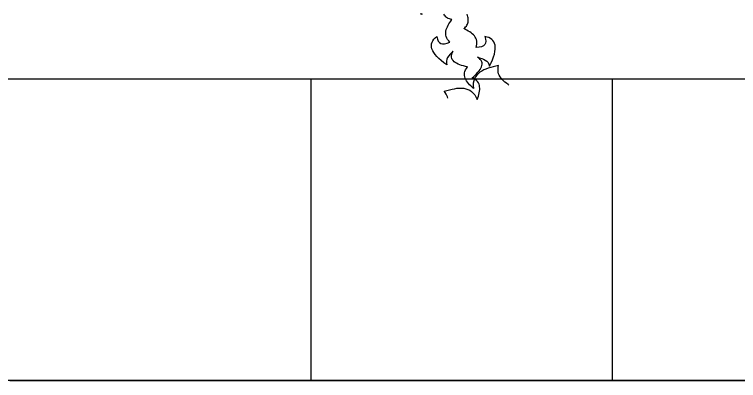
# Model space of a CAD drawing. Extents: x -24232 to 27340, y -23039 to 23489.
# Drawn here: x 6871 to 8072, y -19190 to -18583 of the extents above; entities that cross this region are included whole.
import ezdxf

# ---------------------------------------------------------------- set-up
doc = ezdxf.new("R2010")
doc.units = 0
doc.header["$LTSCALE"] = 10
doc.layers.add('1', color=1, linetype='CONTINUOUS')
doc.layers.add('3', color=3, linetype='CONTINUOUS')

msp = doc.modelspace()

# ---------------------------------------------------------------- linework, layer by layer
at = {"layer": '1'}
for p, q in [((7362.6, -19189.6), (7362.6, -18689.6)), ((7862.6, -19189.6), (7862.6, -18689.6))]:
    msp.add_line(p, q, dxfattribs=at)
for points in [[(7547.4, -18582.5), (7545.1, -18582.9), (7545.1, -18582.9), (7545.5, -18580.4)], [(7691, -18699.7), (7689.8, -18698.9), (7686.9, -18696.9), (7684.3, -18694.8), (7681.9, -18692.7), (7679.7, -18690.5), (7677.9, -18688.3), (7676.3, -18685.9), (7675, -18683.5), (7673.9, -18681), (7673.3, -18678.5), (7672.9, -18675.8), (7672.9, -18673.1), (7673.2, -18670.3), (7673.8, -18667.4), (7673.8, -18667.4), (7669.3, -18668.3), (7665, -18669.3), (7660.7, -18670.5), (7656.6, -18671.8), (7652.8, -18673.2), (7649.2, -18674.8), (7645.8, -18676.7), (7642.7, -18678.6), (7640, -18680.9), (7637.5, -18683.5), (7635.5, -18686.2), (7633.9, -18689.3), (7632.6, -18692.8), (7631.8, -18696.6), (7631.6, -18700.7), (7631.9, -18705.3), (7631.9, -18705.3), (7629.7, -18703.3), (7627.5, -18701.3), (7625.5, -18699.3), (7623.7, -18697.1), (7622.1, -18695), (7620.5, -18692.9), (7619.3, -18690.8), (7618.3, -18688.6), (7617.7, -18686.4), (7617.2, -18684.1), (7617.1, -18681.8), (7617.3, -18679.5), (7617.9, -18677.1), (7619.1, -18674.6), (7620.5, -18672.2), (7622.4, -18669.6), (7622.4, -18669.6), (7619, -18668.9), (7615.6, -18668), (7612.5, -18667.1), (7609.5, -18666.1), (7606.7, -18665), (7604.2, -18663.7), (7601.9, -18662.4), (7599.9, -18661), (7598.3, -18659.3), (7596.9, -18657.6), (7596, -18655.7), (7595.5, -18653.7), (7595.5, -18651.5), (7596, -18649.1), (7596.9, -18646.5), (7598.4, -18643.7), (7598.4, -18643.7), (7595.7, -18646.2), (7593.2, -18648.7), (7591, -18651.4), (7589.2, -18654.1), (7587.9, -18657), (7587.2, -18660), (7587.2, -18663.1), (7588, -18666.4), (7588, -18666.4), (7583, -18662.8), (7578.6, -18659.2), (7574.7, -18655.8), (7571.4, -18652.5), (7568.6, -18649.1), (7566.3, -18646), (7564.5, -18642.9), (7563.2, -18639.8), (7562.5, -18636.9), (7562.4, -18634.1), (7562.7, -18631.4), (7563.4, -18628.9), (7564.8, -18626.3), (7566.5, -18623.9), (7568.8, -18621.7), (7571.4, -18619.5), (7571.4, -18619.5), (7572.4, -18623.6), (7573.7, -18626.8), (7575.6, -18629.3), (7577.9, -18630.8), (7580.8, -18631.6), (7584.2, -18631.5), (7588.3, -18630.5), (7593.1, -18628.6), (7593.1, -18628.6), (7591, -18626.3), (7589.1, -18624.1), (7587.8, -18621.9), (7587, -18619.5), (7586.3, -18617.2), (7586, -18614.9), (7586.1, -18612.6), (7586.4, -18610.2), (7587, -18607.8), (7587.8, -18605.5), (7588.8, -18603.1), (7589.9, -18600.7), (7591.3, -18598.3), (7592.7, -18595.9), (7594.3, -18593.7), (7596, -18591.2), (7596, -18591.2), (7594, -18590.8), (7592.2, -18590.2), (7590.4, -18589.5), (7588.8, -18588.6), (7587.4, -18587.6), (7586.1, -18586.6), (7584.9, -18585.2), (7583.8, -18583.9), (7582.9, -18582.4)], [(7589.6, -18721.5), (7589.1, -18719.5), (7588.2, -18717), (7586.9, -18714.6), (7585.4, -18712.3), (7583.4, -18710), (7583.4, -18710), (7587.8, -18708.7), (7592.1, -18707.6), (7596.5, -18706.6), (7600.6, -18705.8), (7604.7, -18705.2), (7608.6, -18704.9), (7612.5, -18705), (7616.2, -18705.2), (7619.6, -18706), (7623, -18707.1), (7626.1, -18708.5), (7629, -18710.5), (7631.7, -18713), (7634.2, -18716), (7636.3, -18719.5), (7638.3, -18723.7), (7638.3, -18723.7), (7639.3, -18720.9), (7640.3, -18718.1), (7641, -18715.4), (7641.6, -18712.6), (7642.1, -18710), (7642.5, -18707.4), (7642.6, -18704.9), (7642.4, -18702.6), (7641.9, -18700.3), (7641.3, -18698.1), (7640.2, -18696), (7639, -18694.1), (7637.3, -18692.2), (7635.1, -18690.6), (7632.8, -18689.1), (7629.8, -18687.7), (7629.8, -18687.7), (7632.5, -18685.5), (7635, -18683.2), (7637.4, -18680.9), (7639.5, -18678.5), (7641.5, -18676.3), (7643.1, -18674), (7644.6, -18671.7), (7645.6, -18669.5), (7646.2, -18667.3), (7646.6, -18665.1), (7646.6, -18663), (7646, -18661), (7645, -18659.1), (7643.5, -18657.2), (7641.4, -18655.4), (7638.8, -18653.6), (7638.8, -18653.6), (7642.4, -18654.5), (7645.8, -18655.5), (7648.9, -18656.8), (7651.8, -18658.4), (7654.4, -18660.3), (7656.3, -18662.6), (7657.8, -18665.4), (7658.6, -18668.7), (7658.6, -18668.7), (7661.4, -18663.1), (7663.5, -18657.9), (7665.4, -18653.1), (7666.8, -18648.6), (7667.6, -18644.3), (7668.1, -18640.5), (7668.3, -18636.9), (7667.9, -18633.6), (7667.2, -18630.7), (7666, -18628.1), (7664.5, -18625.9), (7662.7, -18624), (7660.2, -18622.4), (7657.6, -18621.1), (7654.6, -18620.2), (7651.2, -18619.5), (7651.2, -18619.5), (7652.2, -18623.6), (7652.6, -18627), (7652.1, -18630.1), (7650.8, -18632.5), (7648.6, -18634.6), (7645.5, -18636.2), (7641.5, -18637.2), (7636.4, -18637.7), (7636.4, -18637.7), (7637.2, -18634.7), (7637.7, -18631.9), (7637.8, -18629.3), (7637.5, -18626.9), (7636.9, -18624.5), (7636.2, -18622.3), (7635, -18620.3), (7633.6, -18618.4), (7631.9, -18616.6), (7630.2, -18614.9), (7628.1, -18613.2), (7626, -18611.7), (7623.6, -18610.2), (7621.3, -18608.8), (7618.8, -18607.5), (7616.2, -18606.2), (7616.2, -18606.2), (7617.7, -18604.9), (7619.1, -18603.4), (7620.3, -18602), (7621.3, -18600.5), (7622, -18598.9), (7622.8, -18597.4), (7623.1, -18595.7), (7623.5, -18593.9), (7623.6, -18592.2), (7623.5, -18590.4), (7623.3, -18588.4), (7622.9, -18586.6), (7622.3, -18584.5), (7621.6, -18582.5)]]:
    msp.add_lwpolyline(points, dxfattribs=at)
at = {"layer": '3'}
for p, q in [((5362.6, -18689.6), (8550.6, -18689.6)), ((8362.6, -19189.6), (6857.6, -19189.6)), ((8362.6, -19189.6), (6862.6, -19189.6)), ((6862.6, -19189.6), (8362.6, -19189.6))]:
    msp.add_line(p, q, dxfattribs=at)

doc.saveas('drawing.dxf')
